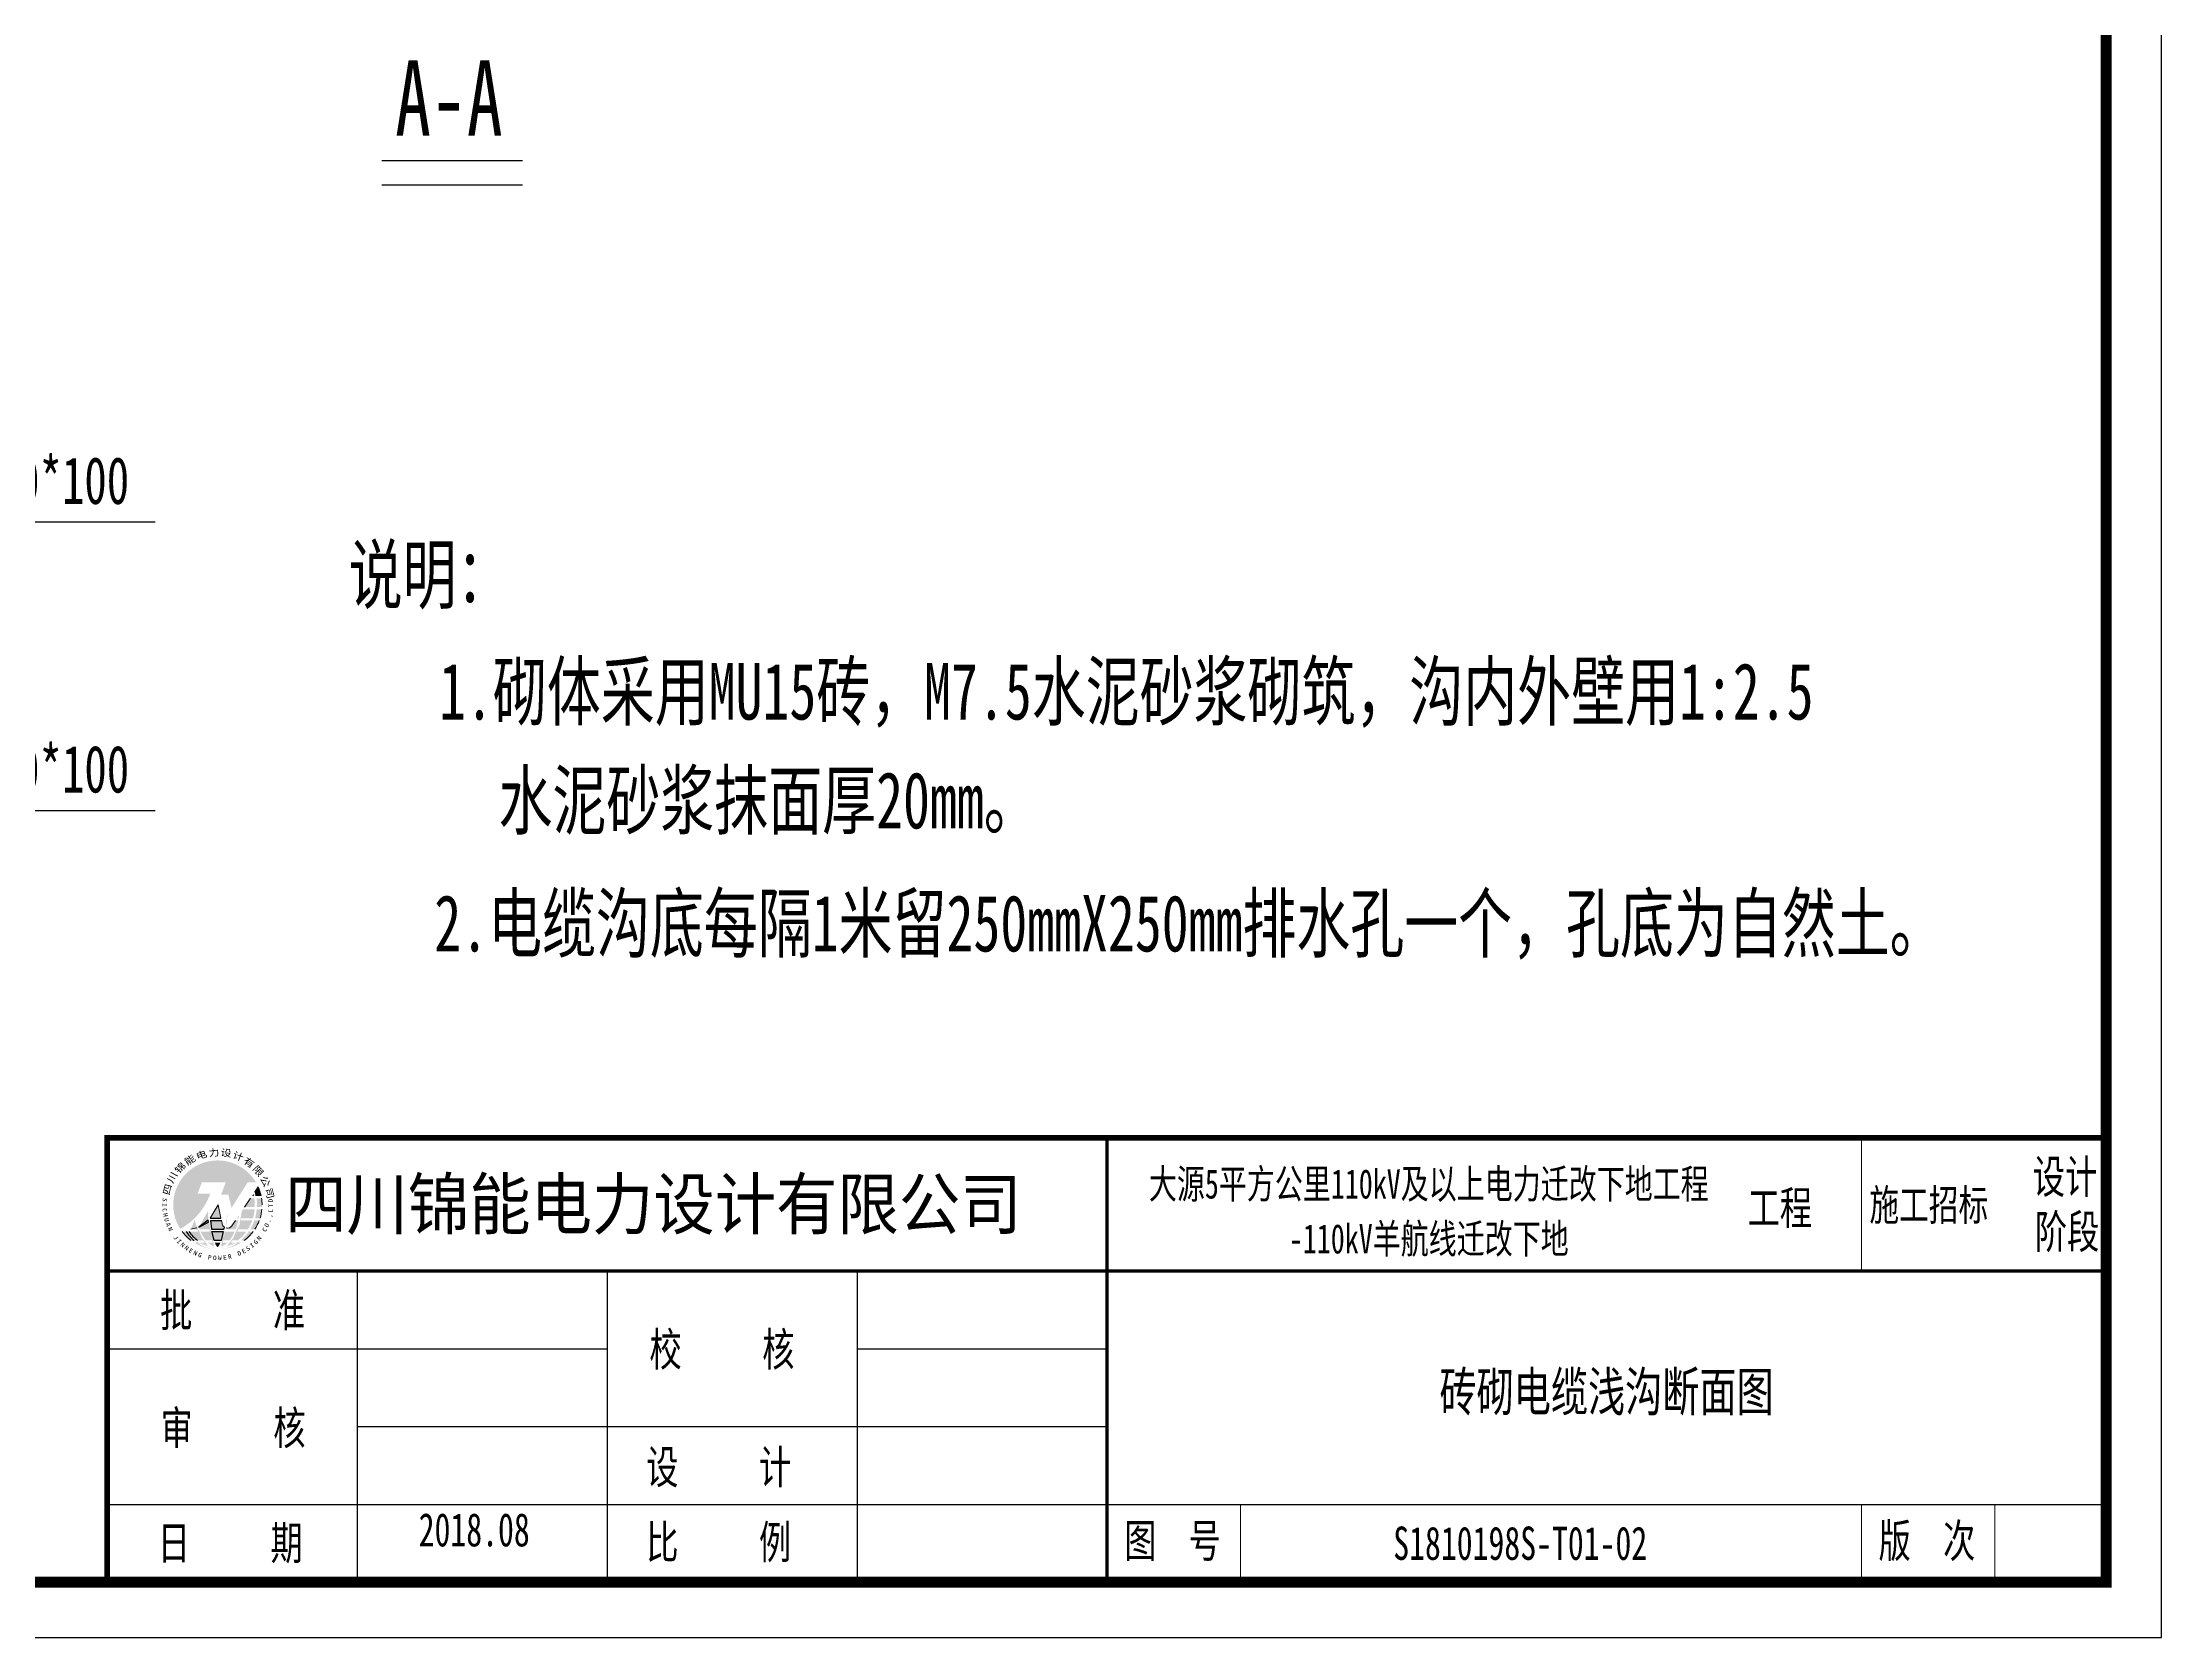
# Model space of a CAD drawing. Extents: x 468464 to 890083, y 3371610 to 6748633.
# Drawn here: x 469454.4 to 469645.1, y 3371613.8 to 3371757.4 of the extents above; entities that cross this region are included whole.
import ezdxf
from ezdxf.enums import TextEntityAlignment as Align

# ---------------------------------------------------------------- set-up
doc = ezdxf.new("R2010")
doc.units = 0
doc.layers.get('0').update_dxf_attribs({"linetype": 'CONTINUOUS'})
for name, color, linetype in [('DIM1', 3, 'CONTINUOUS'), ('TEXT', 4, 'CONTINUOUS'), ('原状电力线', 7, 'CONTINUOUS'), ('图框', 7, 'CONTINUOUS')]:
    doc.layers.add(name, color=color, linetype=linetype)
doc.styles.get("Standard").update_dxf_attribs({"font": '', "width": 0.75})
doc.styles.add('宋体-0.71', font='', dxfattribs={"width": 0.71})
doc.styles.add('宋体-0.8', font='', dxfattribs={"width": 0.8})
doc.styles.add('宋体-0.9', font='', dxfattribs={"width": 0.9})
doc.styles.add('宋体B', font='', dxfattribs={"width": 0.7, "height": 3.5})
doc.styles.add('宋体－0.71', font='', dxfattribs={"width": 0.71})
doc.styles.get('Standard').set_extended_font_data('SimSun')
doc.styles.get('宋体-0.71').set_extended_font_data('SimSun')
doc.styles.get('宋体-0.8').set_extended_font_data('SimSun')
doc.styles.get('宋体-0.9').set_extended_font_data('SimSun')
doc.styles.get('宋体B').set_extended_font_data('SimSun')
doc.styles.get('宋体－0.71').set_extended_font_data('SimSun')

# ---------------------------------------------------------------- blocks, each defined once
blk = doc.blocks.new('锦能logo')
h = blk.add_hatch(color=256)
h.set_gradient(color1=(0, 0, 255), color2=(209, 209, 255), rotation=134.99999999999994, one_color=1, tint=0.9100000262260437, name='CURVED')
h.paths.add_polyline_path([(2956.981062167134, 7398.653929549574, 0.1437894166291007), (2957.616142303794, 7396.491219602932, 0.1827803456007146), (2960.321191244089, 7399.67334109557), (2959.180153983889, 7399.67334109557), (2959.553200110413, 7400.673341095568), (2961.705198880404, 7400.673341095568), (2961.291227192975, 7399.563634659838), (2961.944313963222, 7399.563634659838), (2962.22901424623, 7398.383151630135), (2963.6834255885, 7400.673341095568), (2964.433883768071, 7400.673341095568, 0.7651000113716319)])
h = blk.add_hatch(color=256)
edge = h.paths.add_edge_path()
edge.add_spline(control_points=[(2964.321339429546, 7398.453929549575), (2964.333550000845, 7398.721104585125), (2964.320737977568, 7398.989764808892), (2964.28360268591, 7399.253929549574)], knot_values=[4.660048990562125, 4.660048990562125, 4.660048990562125, 4.660048990562125, 4.870036013834051, 4.870036013834051, 4.870036013834051, 4.870036013834051], degree=3, periodic=0)
edge.add_line((2964.28360268591, 7399.253929549574), (2963.946340973735, 7399.253929549574))
edge.add_line((2963.946340973735, 7399.253929549574), (2963.407530677874, 7398.453929549575))
edge.add_line((2963.407530677874, 7398.453929549575), (2964.321339429546, 7398.453929549575))
edge = h.paths.add_edge_path()
edge.add_line((2964.935806153789, 7399.253929549574), (2964.485973203536, 7399.253929549574))
edge.add_ellipse((2960.981062167133, 7398.653929549574), major_axis=(0, 4), ratio=0.8862548494234943, start_angle=267.13401601740213, end_angle=278.626926558679, ccw=False)
edge.add_line((2964.521647517566, 7398.453929549575), (2964.976059038221, 7398.453929549575))
edge.add_arc((2960.981062167133, 7398.653929549577), 3.999999999999988, 357.1340160173777, 359.9999999999757)
edge.add_arc((2960.981062167133, 7398.653929549573), 4, 1.13991e-11, 8.626926558690478)
edge = h.paths.add_edge_path()
edge.add_spline(control_points=[(2964.154284994874, 7397.453929549576), (2964.226842945412, 7397.701088076622), (2964.277265516587, 7397.956760359453), (2964.305052440105, 7398.228478990844), (2964.306294910523, 7398.241200859534), (2964.307479708482, 7398.253929549574)], knot_values=[4.39285942548523, 4.39285942548523, 4.39285942548523, 4.39285942548523, 4.597508568944722, 4.597508568944722, 4.607554696123628, 4.607554696123628, 4.607554696123628, 4.607554696123628], degree=3, periodic=0)
edge.add_line((2964.307479708481, 7398.253929549574), (2963.272828103908, 7398.253929549574))
edge.add_line((2963.272828103909, 7398.253929549574), (2963.152534636767, 7398.075323508726))
edge.add_ellipse((2960.981062167133, 7398.653929549574), major_axis=(0, 4), ratio=0.548638331573045, start_angle=252.54239687627899, end_angle=261.68290055675214, ccw=False)
edge.add_line((2963.074532614683, 7397.453929549574), (2964.154284994874, 7397.453929549574))
edge = h.paths.add_edge_path()
edge.add_line((2964.96101191556, 7398.253929549574), (2964.508311932138, 7398.253929549574))
edge.add_ellipse((2960.981062167133, 7398.653929549574), major_axis=(0, 4), ratio=0.8862548494234943, start_angle=252.5423968762787, end_angle=264.2608295227337, ccw=False)
edge.add_line((2964.362795140377, 7397.453929549574), (2964.796818972801, 7397.453929549574))
edge.add_arc((2960.981062167133, 7398.653929549573), 3.999999999999845, 342.5423968762892, 354.2608295227445)
edge = h.paths.add_edge_path()
edge.add_spline(control_points=[(2963.708071417149, 7396.453929549574), (2963.722060495244, 7396.476284119536), (2963.735835845721, 7396.498816594688), (2963.885982688607, 7396.750288058729), (2964.000270169787, 7396.996499318715), (2964.090091903093, 7397.253929549575)], knot_values=[4.097934744531436, 4.097934744531436, 4.097934744531436, 4.097934744531436, 4.119530461088637, 4.119530461088637, 4.337106801878666, 4.337106801878666, 4.337106801878666, 4.337106801878666], degree=3, periodic=0)
edge.add_line((2964.090091903093, 7397.253929549575), (2963.036809336644, 7397.253929549575))
edge.add_ellipse((2960.981062167133, 7398.653929549574), major_axis=(0, 4), ratio=0.548638331573045, start_angle=236.63298703077072, end_angle=249.5126848852783, ccw=False)
edge.add_line((2962.813875537502, 7396.453929549574), (2963.708071417149, 7396.453929549574))
edge = h.paths.add_edge_path()
edge.add_line((2964.728060966172, 7397.253929549575), (2964.301858023566, 7397.253929549575))
edge.add_ellipse((2960.981062167133, 7398.653929549574), major_axis=(0, 4), ratio=0.8862548494234943, start_angle=236.6329870307723, end_angle=249.51268488527768, ccw=False)
edge.add_line((2963.941737067337, 7396.453929549574), (2964.321720784831, 7396.453929549574))
edge.add_arc((2960.981062167133, 7398.653929549574), 3.999999999999916, 326.6329870307686, 339.5126848852755)
edge = h.paths.add_edge_path()
edge.add_spline(control_points=[(2962.784279539617, 7395.453929549574), (2963.0816886685, 7395.670685139674), (2963.349455536195, 7395.941706136046), (2963.573843342575, 7396.253929549574)], knot_values=[3.714253050741603, 3.714253050741603, 3.714253050741603, 3.714253050741603, 4.031885701711839, 4.031885701711839, 4.031885701711839, 4.031885701711839], degree=3, periodic=0)
edge.add_line((2963.573843342575, 7396.253929549574), (2962.736704828167, 7396.253929549574))
edge.add_ellipse((2960.981062167133, 7398.653929549574), major_axis=(0, 4), ratio=0.548638331573045, start_angle=216.8698976458475, end_angle=233.130102354157, ccw=False)
edge.add_line((2962.297794162909, 7395.453929549574), (2962.784279539617, 7395.453929549574))
edge = h.paths.add_edge_path()
edge.add_line((2964.181062167133, 7396.253929549574), (2963.817077685288, 7396.253929549574))
edge.add_ellipse((2960.981062167133, 7398.653929549574), major_axis=(0, 4), ratio=0.8862548494234943, start_angle=216.8698976458474, end_angle=233.1301023541559, ccw=False)
edge.add_line((2963.108073805749, 7395.453929549574), (2963.381062167133, 7395.453929549574))
edge.add_arc((2960.981062167133, 7398.653929549574), 3.999999999999961, 306.8698976458538, 323.1301023541625)
h = blk.add_hatch(color=256)
edge = h.paths.add_edge_path()
edge.add_line((2964.636341288388, 7400.278409326524), (2964.359166231878, 7399.866872934381))
edge.add_ellipse((2960.981062167133, 7398.653929549574), major_axis=(0, 4), ratio=0.8862548494234943, start_angle=281.5369590328168, end_angle=287.6520596271704, ccw=False)
edge.add_line((2964.45445762818, 7399.453929549574), (2964.900245755586, 7399.453929549574))
edge.add_arc((2960.981062167133, 7398.653929549574), 3.999999999999953, 11.53695903281878, 23.96132766610068)
edge = h.paths.add_edge_path()
edge.add_spline(control_points=[(2964.250670857409, 7399.453929549574), (2964.238540475621, 7399.518107791411), (2964.224955721538, 7399.581923909234), (2964.209926932942, 7399.645289493854)], knot_values=[4.923285607825284, 4.923285607825284, 4.923285607825284, 4.923285607825284, 4.974821320729691, 4.974821320729691, 4.974821320729691, 4.974821320729691], degree=3, periodic=0)
edge.add_line((2964.209926932942, 7399.645289493854), (2964.081043547701, 7399.453929549574))
edge.add_line((2964.081043547701, 7399.453929549574), (2964.250670857409, 7399.453929549574))
h = blk.add_hatch(color=256)
edge = h.paths.add_edge_path()
edge.add_ellipse((2960.981062167133, 7398.653929549574), major_axis=(0, 4), ratio=0.2227920946588142, start_angle=112.99399430776069, end_angle=123.36701296922661, ccw=False)
edge.add_arc((2957.627393821145, 7401.120008587621), 4.758928899940781, 290.43028847167915, 302.16282589198244, ccw=False)
edge.add_spline(control_points=[(2959.288581126923, 7396.660427776624), (2959.311716001526, 7396.59007686566), (2959.336077830355, 7396.521201268988), (2959.361581253227, 7396.453929549574)], knot_values=[2.11062697296516, 2.11062697296516, 2.11062697296516, 2.11062697296516, 2.174523381089376, 2.174523381089376, 2.174523381089376, 2.174523381089376], degree=3, periodic=0)
edge.add_line((2959.361581253227, 7396.453929549574), (2960.236789836156, 7396.453929549574))
edge = h.paths.add_edge_path()
edge.add_ellipse((2960.981062167133, 7398.653929549574), major_axis=(0, 4), ratio=0.548638331573045, start_angle=120.9869532087852, end_angle=123.36701296923081, ccw=False)
edge.add_arc((2957.627393821145, 7401.120008587621), 4.75892889994079, 281.33658652327006, 288.02179753906887, ccw=False)
edge.add_line((2958.562867329798, 7396.453929549574), (2959.148248796764, 7396.453929549574))
edge = h.paths.add_edge_path()
edge.add_ellipse((2960.981062167133, 7398.653929549574), major_axis=(0, 4), ratio=0.8862548494234943, start_angle=126.86989764584419, end_angle=143.1301023541536, ccw=False)
edge.add_line((2958.145046648978, 7396.253929549574), (2957.781062167133, 7396.253929549574))
edge.add_arc((2960.981062167133, 7398.653929549574), 3.999999999999808, 216.869897645844, 233.130102354156)
edge.add_line((2958.581062167133, 7395.453929549574), (2958.854050528517, 7395.453929549574))
edge = h.paths.add_edge_path()
edge.add_ellipse((2960.981062167133, 7398.653929549574), major_axis=(0, 4), ratio=0.548638331573045, start_angle=126.869897645843, end_angle=143.1301023541535, ccw=False)
edge.add_line((2959.225419506099, 7396.253929549574), (2958.388133573606, 7396.253929549574))
edge.add_spline(control_points=[(2958.388133573605, 7396.253929549574), (2958.428873015288, 7396.197209226918), (2958.47105159217, 7396.141861338325), (2958.514584378582, 7396.087959601681)], knot_values=[2.251264128307453, 2.251264128307453, 2.251264128307453, 2.251264128307453, 2.308950918631056, 2.308950918631056, 2.308950918631056, 2.308950918631056], degree=3, periodic=0)
edge.add_spline(control_points=[(2958.514584378582, 7396.087959601681), (2958.579933067868, 7396.007045694479), (2958.648333350761, 7395.929390565146), (2958.719497950681, 7395.855243577877)], knot_values=[2.308950918631056, 2.308950918631056, 2.308950918631056, 2.308950918631056, 2.395546711078183, 2.395546711078183, 2.395546711078183, 2.395546711078183], degree=3, periodic=0)
edge.add_spline(control_points=[(2958.719497950681, 7395.855243577877), (2958.784879693385, 7395.787121797534), (2958.852594748059, 7395.721961178952), (2958.922420333952, 7395.659955102126)], knot_values=[2.395546711078183, 2.395546711078183, 2.395546711078183, 2.395546711078183, 2.475105702872352, 2.475105702872352, 2.475105702872352, 2.475105702872352], degree=3, periodic=0)
edge.add_spline(control_points=[(2958.922420333952, 7395.659955102126), (2958.998625351018, 7395.592284003029), (2959.07734416236, 7395.528370189746), (2959.158287177293, 7395.46846503519)], knot_values=[2.475105702872352, 2.475105702872352, 2.475105702872352, 2.475105702872352, 2.5619333928921, 2.5619333928921, 2.5619333928921, 2.5619333928921], degree=3, periodic=0)
edge.add_spline(control_points=[(2959.158287177293, 7395.46846503519), (2959.164869775819, 7395.463593316706), (2959.171467084271, 7395.458748109767), (2959.178078946897, 7395.453929549574)], knot_values=[2.5619333928921, 2.5619333928921, 2.5619333928921, 2.5619333928921, 2.568994555918444, 2.568994555918444, 2.568994555918444, 2.568994555918444], degree=3, periodic=0)
edge.add_line((2959.178078946897, 7395.453929549574), (2959.664330171358, 7395.453929549574))
edge = h.paths.add_edge_path()
edge.add_ellipse((2960.981062167133, 7398.653929549574), major_axis=(0, 4), ratio=0.2227920946588142, start_angle=126.8698976458474, end_angle=143.1301023541531, ccw=False)
edge.add_line((2960.268127464225, 7396.253929549574), (2959.44278636639, 7396.253929549574))
edge.add_spline(control_points=[(2959.44278636639, 7396.253929549574), (2959.566802330377, 7395.968304404979), (2959.711907769087, 7395.717357848514), (2959.885958734283, 7395.492582574107), (2959.901564914547, 7395.473031038097), (2959.917281615523, 7395.453929549574)], knot_values=[2.239461292921109, 2.239461292921109, 2.239461292921109, 2.239461292921109, 2.525164764367402, 2.525164764367402, 2.553069319174483, 2.553069319174483, 2.553069319174483, 2.553069319174483], degree=3, periodic=0)
edge.add_line((2959.917281615523, 7395.453929549574), (2960.446361139952, 7395.453929549574))
edge = h.paths.add_edge_path()
edge.add_ellipse((2960.981062167133, 7398.653929549574), major_axis=(0, 4), ratio=0.8862548494234943, start_angle=148.2116693829467, end_angle=179.9999999999962, ccw=False)
edge.add_line((2959.113607321071, 7395.253929549574), (2958.873931416562, 7395.253929549574))
edge.add_arc((2960.981062167133, 7398.653929549574), 4, 238.2116693829475, 269.9999999999968)
h = blk.add_hatch(color=256)
edge = h.paths.add_edge_path()
edge.add_line((2960.303633320672, 7397.453929549576), (2961.275626788034, 7397.453929549574))
edge.add_line((2961.275626788034, 7397.453929549574), (2961.028117067938, 7398.653859529253))
edge.add_arc((2949.396426195539, 7404.858068765025), 13.18288453989743, 325.8301632773273, 331.9250557706892, ccw=False)
h.paths.add_polyline_path([(2960.656764305257, 7395.45319312562), (2960.470422019384, 7396.254326736809), (2961.491919576964, 7396.254326736809), (2961.312051362964, 7395.45319312562)])
edge = h.paths.add_edge_path()
edge.add_line((2961.554203114296, 7396.67963156367), (2961.523220757679, 7396.454030657793))
edge.add_line((2961.523220757679, 7396.454030657793), (2960.438661576827, 7396.454030657792))
edge.add_line((2960.438661576827, 7396.454030657792), (2960.338518995747, 7397.25691873606))
edge.add_line((2960.338518995747, 7397.25691873606), (2961.331495671739, 7397.253929549575))
edge.add_line((2961.331495671739, 7397.253929549575), (2961.373950294682, 7397.011791336146))
edge.add_arc((2961.870947410163, 7397.066507578737), 0.4999999999999713, 186.2826018710461, 230.6920239323921)
h.paths.add_polyline_path([(2959.288296430605, 7396.660355698461), (2960.160759453479, 7397.090699799897), (2960.137815593471, 7397.262492086918)])
h = blk.add_hatch(color=256)
edge = h.paths.add_edge_path()
edge.add_spline(control_points=[(2962.871261622121, 7397.453929549574), (2962.886847128583, 7397.541483108903), (2962.900749563245, 7397.630106074602), (2962.912924268924, 7397.719561386606)], knot_values=[4.39846764421691, 4.39846764421691, 4.39846764421691, 4.39846764421691, 4.469670888643413, 4.469670888643413, 4.469670888643413, 4.469670888643413], degree=3, periodic=0)
edge.add_line((2962.912924268924, 7397.719561386606), (2962.734017808048, 7397.453929549574))
edge.add_line((2962.734017808048, 7397.453929549574), (2962.871261622121, 7397.453929549574))
edge = h.paths.add_edge_path()
edge.add_spline(control_points=[(2962.600473923594, 7396.453929549574), (2962.640374726167, 7396.559172065085), (2962.677499260145, 7396.668319759509), (2962.757534068245, 7396.932966224926), (2962.797902888273, 7397.091194768968), (2962.832336246277, 7397.253929549575)], knot_values=[4.108645960211935, 4.108645960211935, 4.108645960211935, 4.108645960211935, 4.208607940612338, 4.208607940612338, 4.343707102819545, 4.343707102819545, 4.343707102819545, 4.343707102819545], degree=3, periodic=0)
edge.add_line((2962.832336246277, 7397.253929549575), (2962.599315234083, 7397.253929549575))
edge.add_line((2962.599315234084, 7397.253929549575), (2962.271781169773, 7396.767622488517))
edge.add_arc((2961.870947410164, 7397.066507578737), 0.4999999999999713, 255.2323980017045, 323.2896350481477, ccw=False)
edge.add_ellipse((2960.981062167133, 7398.653929549574), major_axis=(0, 4), ratio=0.2227920946588142, start_angle=236.6329870307735, end_angle=238.820130398395, ccw=False)
edge.add_line((2961.72533449811, 7396.453929549574), (2962.600473923594, 7396.453929549574))
edge = h.paths.add_edge_path()
edge.add_spline(control_points=[(2962.044765516351, 7395.453929549574), (2962.077254990169, 7395.493381026517), (2962.109265684618, 7395.534732932496), (2962.280280676527, 7395.769808874506), (2962.408222392252, 7395.997981287271), (2962.519292112041, 7396.253929549574)], knot_values=[3.730062961207604, 3.730062961207604, 3.730062961207604, 3.730062961207604, 3.787747146551104, 3.787747146551104, 4.043715071269597, 4.043715071269597, 4.043715071269597, 4.043715071269597], degree=3, periodic=0)
edge.add_line((2962.519292112041, 7396.253929549574), (2961.693996870041, 7396.253929549574))
edge.add_ellipse((2960.981062167133, 7398.653929549574), major_axis=(0, 4), ratio=0.2227920946588142, start_angle=216.869897645847, end_angle=233.13010235415152, ccw=False)
edge.add_line((2961.515763194314, 7395.453929549574), (2962.044765516351, 7395.453929549574))
edge = h.paths.add_edge_path()
edge.add_spline(control_points=[(2961.687206736099, 7395.108670120731), (2961.710849277093, 7395.126184182917), (2961.734401723015, 7395.144603203798), (2961.757839030543, 7395.1639211968)], knot_values=[3.526917542540041, 3.526917542540041, 3.526917542540041, 3.526917542540041, 3.566033487143058, 3.566033487143058, 3.566033487143058, 3.566033487143058], degree=3, periodic=0)
edge.add_spline(control_points=[(2961.757839030543, 7395.1639211968), (2961.791066722037, 7395.191308827008), (2961.824062991302, 7395.220503344761), (2961.856756475953, 7395.251487690944)], knot_values=[3.566033487143058, 3.566033487143058, 3.566033487143058, 3.566033487143058, 3.621489197586636, 3.621489197586636, 3.621489197586636, 3.621489197586636], degree=3, periodic=0)
edge.add_spline(control_points=[(2961.856756475953, 7395.251487690944), (2961.857614028328, 7395.252300412498), (2961.858471372382, 7395.25311436548), (2961.859328506827, 7395.253929549591)], knot_values=[3.621489197586636, 3.621489197586636, 3.621489197586636, 3.621489197586636, 3.622943804725669, 3.622943804725669, 3.622943804725669, 3.622943804725669], degree=3, periodic=0)
edge.add_line((2961.85932850681, 7395.253929549574), (2961.450514240773, 7395.253929549574))
edge.add_ellipse((2960.981062167133, 7398.653929549574), major_axis=(0, 4), ratio=0.2227920946588142, start_angle=200.2593301670571, end_angle=211.7883306170499, ccw=False)
edge.add_spline(control_points=[(2961.289646889722, 7394.901389705381), (2961.306832910057, 7394.9067557857), (2961.32402443564, 7394.91257148374), (2961.34122246483, 7394.918837188779)], knot_values=[3.309935535646117, 3.309935535646117, 3.309935535646117, 3.309935535646117, 3.338035074114369, 3.338035074114369, 3.338035074114369, 3.338035074114369], degree=3, periodic=0)
edge.add_spline(control_points=[(2961.34122246483, 7394.918837188779), (2961.358880588583, 7394.925270518653), (2961.376545568579, 7394.932178255442), (2961.399365473753, 7394.941710888665), (2961.404513032477, 7394.943903845129), (2961.409660913406, 7394.946139630558)], knot_values=[3.338035074114369, 3.338035074114369, 3.338035074114369, 3.338035074114369, 3.36688635248987, 3.36688635248987, 3.375288881217743, 3.375288881217743, 3.375288881217743, 3.375288881217743], degree=3, periodic=0)
edge.add_spline(control_points=[(2961.409660913406, 7394.946139630558), (2961.433397456778, 7394.956448691416), (2961.457140850441, 7394.967668326879), (2961.480866759613, 7394.979792719738)], knot_values=[3.375288881217743, 3.375288881217743, 3.375288881217743, 3.375288881217743, 3.4140323934231, 3.4140323934231, 3.4140323934231, 3.4140323934231], degree=3, periodic=0)
edge.add_spline(control_points=[(2961.480866759613, 7394.979792719738), (2961.503459204677, 7394.991337890781), (2961.526035795927, 7395.003703437707), (2961.548575522274, 7395.016884337836)], knot_values=[3.4140323934231, 3.4140323934231, 3.4140323934231, 3.4140323934231, 3.450925001616034, 3.450925001616034, 3.450925001616034, 3.450925001616034], degree=3, periodic=0)
edge.add_spline(control_points=[(2961.548575522274, 7395.016884337836), (2961.572467203149, 7395.030855841071), (2961.596317464107, 7395.04574344226), (2961.620101281948, 7395.061541159631)], knot_values=[3.450925001616034, 3.450925001616034, 3.450925001616034, 3.450925001616034, 3.490030464037291, 3.490030464037291, 3.490030464037291, 3.490030464037291], degree=3, periodic=0)
edge.add_spline(control_points=[(2961.620101281948, 7395.061541159631), (2961.642535885747, 7395.076442700357), (2961.664911371012, 7395.092154027529), (2961.687206736099, 7395.108670120731)], knot_values=[3.490030464037291, 3.490030464037291, 3.490030464037291, 3.490030464037291, 3.526917542540041, 3.526917542540041, 3.526917542540041, 3.526917542540041], degree=3, periodic=0)
h = blk.add_hatch(color=256)
edge = h.paths.add_edge_path()
edge.add_ellipse((2960.981062167133, 7398.653929549574), major_axis=(0, 4), ratio=0.548638331573045, start_angle=148.2116693829451, end_angle=156.4349843470533, ccw=False)
edge.add_line((2959.825009467735, 7395.253929549574), (2959.487741293253, 7395.253929549574))
edge.add_spline(control_points=[(2959.487741293253, 7395.253929549574), (2959.497414595796, 7395.248441286056), (2959.50711107926, 7395.243007554984), (2959.705199304247, 7395.133381292929), (2959.901981436066, 7395.049746957019), (2960.103702934556, 7394.987501514934)], knot_values=[2.675861574488249, 2.675861574488249, 2.675861574488249, 2.675861574488249, 2.685596137520381, 2.685596137520381, 2.87426176627722, 2.87426176627722, 2.87426176627722, 2.87426176627722], degree=3, periodic=0)
edge = h.paths.add_edge_path()
edge.add_ellipse((2960.981062167133, 7398.653929549574), major_axis=(0, 4), ratio=0.2227920946588142, start_angle=148.2116693829511, end_angle=159.7350271753392, ccw=False)
edge.add_line((2960.511610093494, 7395.253929549574), (2960.102659638547, 7395.253929549574))
edge.add_spline(control_points=[(2960.102659638531, 7395.253929549589), (2960.271023879841, 7395.093847910067), (2960.447455135382, 7394.981508139251), (2960.639160360004, 7394.912288348518), (2960.655780749933, 7394.90669959402), (2960.672395110727, 7394.901526130303)], knot_values=[2.660182515614395, 2.660182515614395, 2.660182515614395, 2.660182515614395, 2.946025558428636, 2.946025558428636, 2.973172350748402, 2.973172350748402, 2.973172350748402, 2.973172350748402], degree=3, periodic=0)
edge = h.paths.add_edge_path(flags=17)
edge.add_spline(control_points=[(2961.858516553375, 7394.987577166084), (2962.070582387616, 7395.053111472752), (2962.277192669183, 7395.142258694488), (2962.474328626089, 7395.253929549574)], knot_values=[3.408957094167295, 3.408957094167295, 3.408957094167295, 3.408957094167295, 3.607306422438473, 3.607306422438473, 3.607306422438473, 3.607306422438473], degree=3, periodic=0)
edge.add_line((2962.474328626089, 7395.253929549574), (2962.137114866532, 7395.253929549574))
edge.add_ellipse((2960.981062167133, 7398.653929549574), major_axis=(0, 4), ratio=0.548638331573045, start_angle=203.5677259901117, end_angle=211.7883306170559, ccw=False)
edge = h.paths.add_edge_path()
edge.add_line((2963.088192917704, 7395.253929549574), (2962.848517013196, 7395.253929549574))
edge.add_ellipse((2960.981062167133, 7398.653929549574), major_axis=(0, 4), ratio=0.8862548494234943, start_angle=179.9999999999962, end_angle=211.7883306170542, ccw=False)
edge.add_arc((2960.981062167133, 7398.653929549574), 4, 269.9999999999968, 301.7883306170561)
h = blk.add_hatch(color=256)
edge = h.paths.add_edge_path()
edge.add_spline(control_points=[(2960.981062167194, 7394.853935159444), (2960.981727004263, 7394.854017897967), (2960.991820073574, 7394.85503193055), (2961.038327152559, 7394.893489684063), (2961.071455213247, 7394.93046201283), (2961.148447622351, 7395.051408580002), (2961.192914586096, 7395.141947061633), (2961.236713616394, 7395.253929549574)], knot_values=[3.169311877621223, 3.169311877621223, 3.169311877621223, 3.169311877621223, 3.323781551669675, 3.323781551669675, 3.478251225718127, 3.478251225718127, 3.66092720216701, 3.66092720216701, 3.66092720216701, 3.66092720216701], degree=3, periodic=0)
edge.add_line((2961.236713616394, 7395.253929549574), (2960.725135237765, 7395.253929549574))
edge.add_spline(control_points=[(2960.725135237765, 7395.253929549574), (2960.779769687456, 7395.113926995359), (2960.836751859494, 7395.007446897527), (2960.9219513646, 7394.892951199977), (2960.953212038973, 7394.867689729759), (2960.977467314246, 7394.854184245434), (2960.980650265171, 7394.853986420347), (2960.981062167138, 7394.853935159435)], knot_values=[2.62227151623049, 2.62227151623049, 2.62227151623049, 2.62227151623049, 2.850686360674083, 2.850686360674083, 3.018171193868114, 3.018171193868114, 3.113873434683093, 3.113873434683093, 3.113873434683093, 3.113873434683093], degree=3, periodic=0)
at = {"color": 7, "lineweight": 0}
for p, q in [((2963.946340973735, 7399.253929549574), (2963.407530677874, 7398.453929549575)), ((2964.636341288388, 7400.278409326524), (2964.359166231878, 7399.866872934381)), ((2961.275626788034, 7397.453929549574), (2961.028117067938, 7398.653859529253)), ((2961.373950294682, 7397.011791336146), (2961.331495671739, 7397.253929549575)), ((2962.599315234083, 7397.253929549575), (2962.271781169773, 7396.767622488517))]:
    blk.add_line(p, q, dxfattribs=at)
for p, q in [((2960.303633320672, 7397.453929549576), (2961.275626788034, 7397.453929549574)), ((2960.137815593471, 7397.262492086918), (2959.288296430605, 7396.660355698461)), ((2959.288296430605, 7396.660355698461), (2960.160759453479, 7397.090699799897)), ((2960.160759453479, 7397.090699799897), (2960.137815593471, 7397.262492086918)), ((2960.338518995747, 7397.25691873606), (2961.331495671739, 7397.253929549575)), ((2960.338518995747, 7397.25691873606), (2960.438661576827, 7396.454030657792)), ((2960.438661576827, 7396.454030657792), (2961.523220757679, 7396.454030657793)), ((2960.470422019384, 7396.254326736809), (2961.491919576964, 7396.254326736809)), ((2960.656764305257, 7395.45319312562), (2960.470422019384, 7396.254326736809)), ((2961.312051362964, 7395.45319312562), (2960.656764305257, 7395.45319312562)), ((2961.491919576964, 7396.254326736809), (2961.312051362964, 7395.45319312562)), ((2961.554203114296, 7396.67963156367), (2961.523220757679, 7396.454030657793))]:
    blk.add_line(p, q)
for centre, radius, start, end in [((2960.981062167133, 7398.653929549574), 3.999999999999999, 11.53695903280796, 23.96132766610368), ((2960.981062167133, 7398.653929549573), 4, 0, 8.626926558710773), ((2949.396426195539, 7404.858068765025), 13.18288453989743, 325.8301632773273, 331.9250557706892), ((2960.981062167133, 7398.653929549573), 3.999999999999999, 342.5423968762713, 354.2608295227657), ((2960.981062167133, 7398.653929549574), 4, 216.8698976458544, 233.1301023541664), ((2957.627393821145, 7401.120008587621), 4.758928899940781, 281.3365865232777, 288.0217975390541), ((2961.870947410163, 7397.066507578737), 0.4999999999999713, 186.2826018710461, 230.6920239323921), ((2961.870947410164, 7397.066507578737), 0.4999999999999713, 255.232398001711, 323.2896350481268), ((2960.981062167133, 7398.653929549574), 4, 306.8698976458335, 323.1301023541456), ((2960.981062167133, 7398.653929549574), 4, 326.6329870307663, 339.5126848852572)]:
    blk.add_arc(centre, radius, start, end, dxfattribs=at)
for start_param, end_param in [(4.913746901175043, 5.020475540637175), (2.214297435588184, 2.498091544796467)]:
    blk.add_ellipse((2960.981062167133, 7398.653929549574), major_axis=(0, 4), ratio=0.8862548494234943, start_param=start_param, end_param=end_param)
blk.add_open_spline([(2958.388133573605, 7396.253929549574), (2958.612520476636, 7395.941522284908), (2958.880565643273, 7395.670749807746), (2959.178078946897, 7395.453929549574)], degree=3)
at = {"width": 1.199999999999999}
for s, height, rotation, style, p in [('能', 0.6, 34.0909090909091, '宋体-0.8', (2958.246008285137, 7402.167906883606)), ('电', 0.6, 20.45454545454546, '宋体-0.8', (2959.165383876876, 7402.687764077343)), ('力', 0.6, 6.818181818181818, '宋体-0.71', (2960.194816752031, 7402.993218109758)), ('设', 0.6, 353.1818181818182, '宋体－0.71', (2961.217755710953, 7403.090085648852)), ('计', 0.6, 339.5454545454545, '宋体-0.8', (2962.264045471879, 7402.92139644756)), ('川', 0.6, 61.36363636363636, '宋体-0.8', (2956.929735555601, 7400.541327975904)), ('锦', 0.6, 47.72727272727273, '宋体-0.9', (2957.506557434682, 7401.419712636435)), ('有', 0.6, 325.9090909090909, '宋体-0.8', (2963.230902280205, 7402.483390558791)), ('限', 0.6, 312.2727272727273, '宋体－0.71', (2964.07805952731, 7401.866034095592)), ('公', 0.6, 298.6363636363636, '宋体-0.8', (2964.75650162721, 7401.045383321623)), ('S', 0.4, 262.9846218197222, '宋体-0.8', (2956.044725810823, 7399.287284823755)), ('四', 0.6, 75.00000000000001, '宋体-0.8', (2956.620283041136, 7399.489826739384)), ('司', 0.6, 285, '宋体-0.8', (2965.244470925319, 7400.092294421289)), ('I', 0.4, 268.4131932482936, '宋体-0.8', (2956.006947292615, 7398.817443283114)), ('C', 0.4, 273.8417646768651, '宋体-0.8', (2956.013787457748, 7398.346134995589)), ('H', 0.4, 279.2703361054365, '宋体-0.8', (2956.065184948741, 7397.877587679225)), ('U', 0.4, 284.6989075340079, '宋体-0.8', (2956.16067872108, 7397.416004285682)), ('L', 0.4, 82.12747896257942, '宋体-0.8', (2965.907371537007, 7397.946800481983)), ('D', 0.4, 92.9846218197223, '宋体-0.8', (2965.952385471478, 7398.887382177773)), ('T', 0.4, 87.55605039115088, '宋体-0.8', (2965.952174378707, 7398.416024303976)), (',', 0.4, 76.698907534008, '宋体-0.8', (2965.818378835732, 7397.483919731822)), ('A', 0.4, 290.1274789625793, '宋体-0.8', (2956.29941217887, 7396.965525299001)), ('N', 0.4, 295.5560503911508, '宋体-0.8', (2956.480140858645, 7396.530191594751)), ('J', 0.4, 306.4131932482936, '宋体-0.8', (2956.960737049911, 7395.720409227881)), ('I', 0.4, 311.8417646768651, '宋体-0.8', (2957.256293529224, 7395.353224455203)), ('G', 0.4, 44.1274789625794, '宋体-0.8', (2964.427694801189, 7395.063765345557)), ('N', 0.4, 49.55605039115081, '宋体-0.8', (2964.751882952747, 7395.405935379516)), ('C', 0.4, 60.41319324829371, '宋体-0.8', (2965.296179874169, 7396.17435000853)), ('O', 0.4, 65.84176467686511, '宋体-0.8', (2965.511406205129, 7396.593701789512)), ('.', 0.4, 71.2703361054365, '宋体-0.8', (2965.685994555029, 7397.031534175053)), ('N', 0.4, 317.2703361054363, '宋体-0.8', (2957.585261836886, 7395.01564758647)), ('N', 0.4, 322.6989075340079, '宋体-0.8', (2957.944691069446, 7394.710706745434)), ('E', 0.4, 328.1274789625793, '宋体-0.8', (2958.331357083612, 7394.441137304956)), ('N', 0.4, 333.5560503911507, '宋体-0.8', (2958.741791417379, 7394.209357350224)), ('G', 0.4, 338.9846218197222, '宋体-0.8', (2959.172312402744, 7394.017445988105)), ('P', 0.4, 349.841764676865, '宋体-0.8', (2960.078021393778, 7393.759741885864)), ('O', 0.4, 355.2703361054365, '宋体-0.8', (2960.545085030853, 7393.696260796764)), ('W', 0.4, 0.6989075340078, '宋体-0.8', (2961.01605945935, 7393.677250866407)), ('E', 0.4, 6.127478962579288, '宋体-0.8', (2961.486719955994, 7393.702882617207)), ('R', 0.4, 11.5560503911507, '宋体-0.8', (2961.952844613533, 7393.772926127857)), ('D', 0.4, 22.4131932482936, '宋体-0.8', (2962.85483972493, 7394.04334247309)), ('E', 0.4, 27.84176467686501, '宋体-0.8', (2963.282619124345, 7394.241289625599)), ('S', 0.4, 33.2703361054365, '宋体-0.8', (2963.689753153948, 7394.47881893261)), ('I', 0.4, 38.69890753400791, '宋体-0.8', (2964.072589750047, 7394.753799714553))]:
    blk.add_text(s, height=height, rotation=rotation, dxfattribs=dict(at, style=style)).set_placement(p)

msp = doc.modelspace()

# ---------------------------------------------------------------- linework, layer by layer
at = {"color": 7}
for p, q in [((469441.1383638978, 3371714.201277375), (469464.5355976224, 3371714.201277375)), ((469441.1383638978, 3371688.224579453), (469464.5355976224, 3371688.224579453))]:
    msp.add_line(p, q, dxfattribs=at)
at = {"layer": 'DIM1', "color": 7, "linetype": 'Continuous'}
for p, q in [((469484.9179283679, 3371746.750095725), (469497.5941464603, 3371746.750095725)), ((469484.9179283679, 3371744.547388673), (469497.5941464603, 3371744.547388673))]:
    msp.add_line(p, q, dxfattribs=at)
at = {"layer": '原状电力线', "lineweight": 13}
for p, q in [((469618.1273978949, 3371658.756409168), (469618.1273978949, 3371646.756409168)), ((469640.1273978949, 3371658.756409168), (469640.1273978949, 3371618.756409168)), ((469562.2105726354, 3371625.756409168), (469562.2105726354, 3371618.756409168)), ((469618.1273978949, 3371625.756409168), (469618.1273978949, 3371618.756409168)), ((469630.1273978949, 3371625.756409168), (469630.1273978949, 3371618.756409168))]:
    msp.add_line(p, q, dxfattribs=at)
at = {"layer": '原状电力线'}
for p, q in [((469482.7105726354, 3371646.756409168), (469482.7105726354, 3371618.756409168)), ((469505.2105726354, 3371646.756409168), (469505.2105726354, 3371618.756409168)), ((469527.7105726354, 3371646.756409168), (469527.7105726354, 3371618.756409168)), ((469460.2105726354, 3371639.756409168), (469505.2105726354, 3371639.756409168)), ((469527.7105726354, 3371639.756409168), (469550.2105726354, 3371639.756409168)), ((469482.7105726354, 3371632.756409168), (469550.2105726354, 3371632.756409168)), ((469460.2105726354, 3371625.756409168), (469640.1273978949, 3371625.756409168)), ((469640.1273978949, 3371618.756409168), (469460.2105726354, 3371618.756409168))]:
    msp.add_line(p, q, dxfattribs=at)
at = {"layer": '原状电力线', "lineweight": 60, "const_width": 0.5}
msp.add_lwpolyline([(469460.2105726354, 3371618.756409168), (469460.2105726354, 3371658.756409168), (469640.2105726354, 3371658.756409168)], dxfattribs=at)
at = {"layer": '原状电力线', "lineweight": 30, "const_width": 0.3}
for points in [[(469550.2105726354, 3371618.756409168), (469550.2105726354, 3371658.756409168)], [(469460.4605726354, 3371646.756409168), (469640.1273978949, 3371646.756409168)]]:
    msp.add_lwpolyline(points, dxfattribs=at)
at = {"layer": '图框'}
msp.add_lwpolyline([(469645.1273978949, 3371910.756409168), (469225.1273978949, 3371910.756409168), (469225.1273978949, 3371613.756409168), (469645.1273978949, 3371613.756409168)], close=True, dxfattribs=at)
at = {"layer": '图框', "const_width": 1}
msp.add_lwpolyline([(469250.1273978949, 3371618.756409168), (469640.1273978949, 3371618.756409168), (469640.1273978949, 3371905.756409168), (469250.1273978949, 3371905.756409168)], close=True, dxfattribs=at)

# ---------------------------------------------------------------- block references
at = {"layer": '原状电力线'}
msp.add_blockref('锦能logo', (466509.1709242956, 3364254.062899761), dxfattribs=at)

# ---------------------------------------------------------------- texts
at = {"layer": 'DIM1', "color": 7, "linetype": 'Continuous', "width": 0.7}
for p in [(469439.992795527, 3371715.817473054), (469439.992795527, 3371689.840775132)]:
    msp.add_text('-100*10*100', height=4.237288135593221, dxfattribs=at).set_placement(p)
at = {"layer": 'TEXT', "color": 7, "linetype": 'Continuous', "width": 0.7}
msp.add_text('A-A', height=6.779661016949152, dxfattribs=at).set_placement((469486.1225374341, 3371748.969504356))
at = {"layer": 'TEXT', "color": 7, "width": 0.7}
for s, p in [('说明：', (469481.9457669072, 3371706.916454148)), ('1.砌体采用MU15砖，M7.5水泥砂浆砌筑，沟内外壁用1:2.5', (469490.0868714862, 3371696.410068822)), ('水泥砂浆抹面厚20mm。', (469495.4357267134, 3371686.605992627)), ('2.电缆沟底每隔1米留250mmX250mm排水孔一个，孔底为自然土。', (469489.6519623213, 3371675.532453847))]:
    msp.add_text(s, height=5.084745762711864, dxfattribs=at).set_placement(p)
at = {"layer": '原状电力线', "style": '宋体B', "width": 0.7}
for s, height, p in [('大源5平方公里110kV及以上电力迁改下地工程', 2.64, (469579.1668507269, 3371654.607239819)), ('-110kV羊航线迁改下地', 2.64, (469579.1668507269, 3371649.666226838)), ('砖砌电缆浅沟断面图', 3.5, (469595.1689852651, 3371635.904856451)), ('2018.08', 3, (469493.2456227962, 3371623.471184572)), ('S1810198S-T01-02', 3, (469587.3964870555, 3371622.256409168))]:
    msp.add_text(s, height=height, dxfattribs=at).set_placement(p, align=Align.MIDDLE_CENTER)
at = {"layer": '原状电力线'}
for s, height, style, width, p in [('设计', 3, '宋体-0.71', 0.71, (469633.5273187003, 3371653.766219162)), ('四川锦能电力设计有限公司', 4.5, '宋体-0.9', 0.9, (469476.2241324212, 3371650.544908948)), ('工程', 3, '宋体-0.71', 0.71, (469607.8536808001, 3371650.954647086)), ('施工招标', 2.8, '宋体B', 0.7, (469618.8216359639, 3371651.308340721)), ('阶段', 3, '宋体-0.71', 0.71, (469633.7131558461, 3371648.809198233)), ('批     准', 3, '宋体-0.71', 0.71, (469464.9651780588, 3371641.737870645)), ('校     核', 3, '宋体-0.71', 0.71, (469509.0194085896, 3371638.212550255)), ('审     核', 3, '宋体-0.71', 0.71, (469465.0105793138, 3371631.137096879)), ('设     计', 3, '宋体-0.71', 0.71, (469508.7240073346, 3371627.623805257)), ('日     期', 3, '宋体-0.71', 0.71, (469464.7605793136, 3371620.784312949)), ('比     例', 3, '宋体-0.71', 0.71, (469508.7240073347, 3371620.860351879)), ('图  号', 3, '宋体-0.71', 0.71, (469551.7524281431, 3371620.98664619)), ('版  次', 3, '宋体-0.71', 0.71, (469619.6511449972, 3371620.98664619))]:
    msp.add_text(s, height=height, dxfattribs=dict(at, style=style, width=width)).set_placement(p)

doc.saveas('drawing.dxf')
